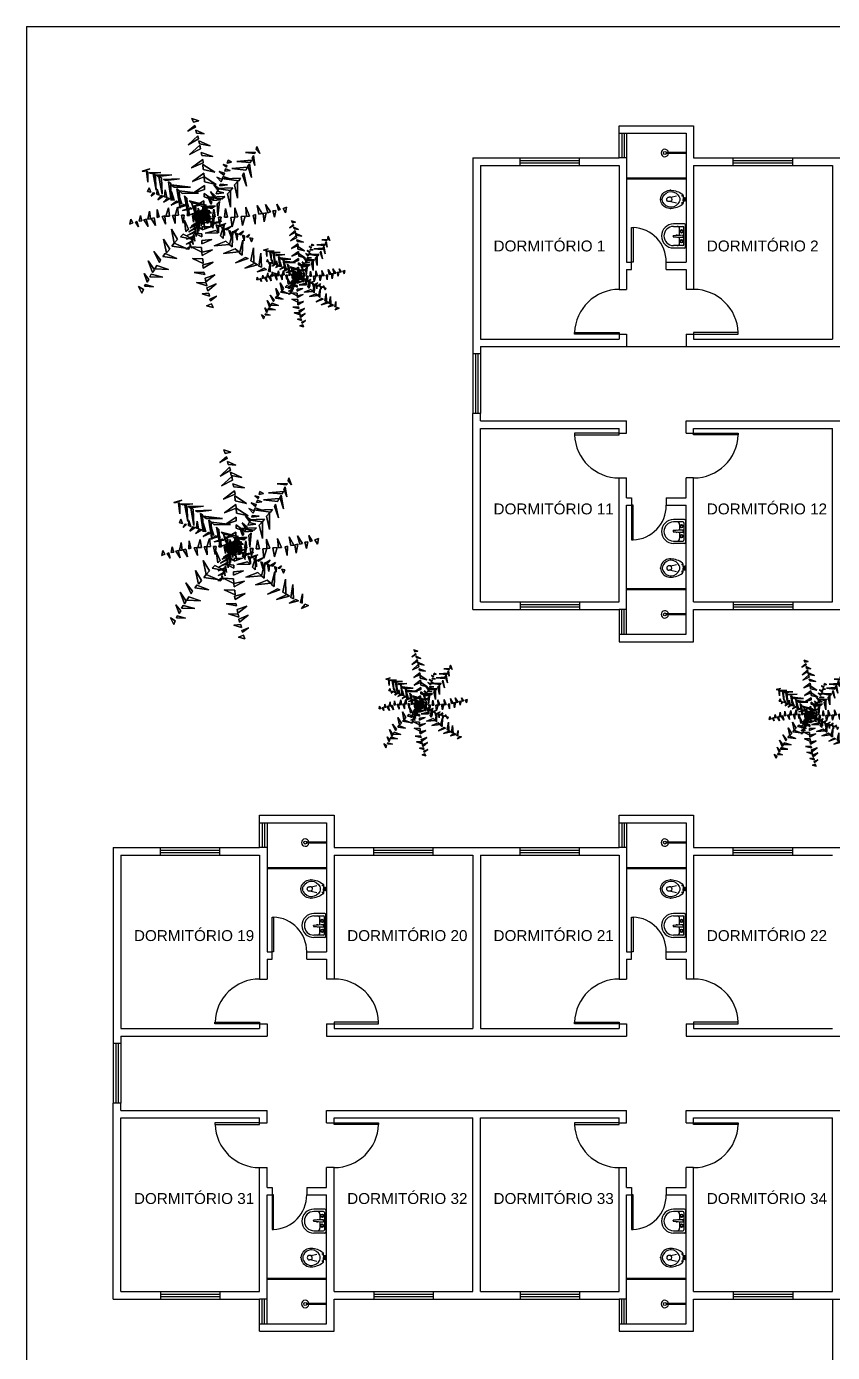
# Model space of a CAD drawing. Header units: millimetres. Extents: x 562 to 1062, y -27 to 300.
# Drawn here: x 579.26 to 595.51, y 243.05 to 269.78 of the extents above; entities that cross this region are included whole.
import ezdxf

# ---------------------------------------------------------------- set-up
doc = ezdxf.new("R2010")
doc.units = ezdxf.units.MM
doc.header["$LTSCALE"] = 0.04
for name, color, linetype in [('01', 1, 'Continuous'), ('02', 2, 'Continuous'), ('05', 5, 'Continuous'), ('2', 2, 'Continuous'), ('P1-VEGEXT', 60, 'Continuous'), ('TERRENO', 30, 'Continuous')]:
    doc.layers.add(name, color=color, linetype=linetype)
doc.styles.get("Standard").update_dxf_attribs({"font": 'arial.ttf'})

# ---------------------------------------------------------------- blocks, each defined once
blk = doc.blocks.new('V2_vaso5_T')
for p, q in [((0.011, 0.031), (0.011, 0)), ((0.039, 0.031), (0.039, 0)), ((0.041, 0.072), (0.072, 0.072)), ((0.056, 0.088), (0.056, 0.057)), ((0.285, 0.041), (0.173, 0.07)), ((0.288, 0.043), (0.322, 0.045)), ((0.011, -0.032), (0.011, 0)), ((0.039, -0.032), (0.039, 0)), ((0.041, -0.073), (0.072, -0.073)), ((0.056, -0.088), (0.056, -0.058)), ((0.286, -0.042), (0.173, -0.071)), ((0.288, -0.044), (0.322, -0.046))]:
    blk.add_line(p, q)
blk.add_lwpolyline([(0.01, 0.033, 0.868852), (-0.001, 0.031), (-0.001, 0), (-0.001, -0.032, 0.868852), (0.01, -0.034), (0.039, -0.034), (0.039, -0.074, 0.237631), (0.054, -0.103, 0.148029), (0.286, -0.185, 0.31016), (0.481, -0.066, 0.21646), (0.481, 0.065, 0.30817), (0.286, 0.184, 0.152934), (0.054, 0.102, 0.237634), (0.039, 0.073), (0.039, 0.033), (0.01, 0.033)], format="xyb")
for centre in [(0.056, 0.072), (0.056, -0.073)]:
    blk.add_circle(centre, 0.00512)
for centre, radius, start, end in [((0.222, 0), 0.117, 154.8234, 205.1766), ((0.282, -0.028), 0.183, 26.0662, 155.1183), ((0.306, 0.008), 0.0388, 117.1535, 192.7741), ((0.326, 0.004), 0.0411, 353.3838, 96.6162), ((0.345, 0), 0.115, 332.2776, 27.7224), ((0.282, 0.027), 0.183, 204.9138, 333.9017), ((0.314, -0.005), 0.0462, 173.959, 235.9862), ((0.326, -0.005), 0.0412, 263.5509, 6.4491)]:
    blk.add_arc(centre, radius, start, end)
at = {"color": 0, "linetype": 'ByBlock'}
for p in [(0.295, 0.185), (-0.001, 0), (0.295, -0.185), (0.496, 0), (0.496, 0)]:
    blk.add_point(p, dxfattribs=at)
blk = doc.blocks.new('VGTRON13')
at = {"color": 0}
mesh = blk.add_polyface(dxfattribs=at)
corners = [(-4.3, 7.1, 630.8), (-5.3, -0.1, 630.8), (-5.3, -0.1, 706.8), (-4.3, 7.1, 706.8), (-0.4, -5.3, 630.8), (-0.4, -5.3, 706.8), (6.8, -4.7, 630.8), (6.8, -4.7, 706.8), (10.8, 1.3, 630.8), (10.8, 1.3, 706.8), (8.7, 8.1, 630.8), (8.7, 8.1, 706.8), (2, 10.7, 630.8), (2, 10.7, 706.8), (2.6, 14.7, 550.9), (-4.3, 11.4, 550.9), (-4.3, 7.4, 630.8), (2.6, 10.7, 630.8), (9.4, 11.3, 550.9), (9.4, 7.3, 630.8), (11, 3.9, 550.9), (11, -0.1, 630.8), (6.2, -2, 550.9), (6.2, -6, 630.8), (-1.3, -2, 550.9), (-1.3, -5.9, 630.8), (-6.1, 4, 550.9), (-6.1, 0, 630.8), (-5.7, 10.9, 466.7), (-6.8, 3, 466.7), (-6.8, 3, 550.9), (-5.7, 10.9, 550.9), (-1.3, -2.8, 466.7), (-1.3, -2.8, 550.9), (6.6, -2.1, 466.7), (6.6, -2.1, 550.9), (11.1, 4.5, 466.7), (11.1, 4.5, 550.9), (8.7, 12.1, 466.7), (8.7, 12.1, 550.9), (1.3, 15, 466.7), (1.3, 15, 550.9), (0.9, 11.2, 379.7), (-6.5, 6.9, 379.7), (-6.5, 10.8, 466.7), (0.9, 15.1, 466.7), (8.7, 8.1, 379.7), (11.2, 0.1, 379.7), (11.2, 4.1, 466.7), (6.5, -6.9, 379.7), (6.5, -2.9, 466.7), (-1.9, -7.5, 379.7), (-1.9, -3.6, 466.7), (-7.6, -1.4, 379.7), (-7.6, 2.5, 466.7), (-0.2, 7.8, 289.7), (-9, 8.3, 289.7), (-2.7, 8.3, 379.7), (6.2, 7.8, 379.7), (-14.9, 1.7, 289.7), (-8.5, 1.7, 379.7), (-13.4, -7, 289.7), (-7.1, -7, 379.7), (-5.7, -11.3, 289.7), (0.7, -11.3, 379.7), (2.5, -8, 289.7), (8.9, -8, 379.7), (5, 0.5, 289.7), (11.3, 0.5, 379.7), (6.5, -1, 196.5), (2.4, 7.5, 196.5), (1.1, 7.5, 289.7), (5.1, -1, 289.7), (2.4, -9.4, 196.5), (1, -9.4, 289.7), (-6.7, -11.4, 196.5), (-8.1, -11.4, 289.7), (-14, -5.5, 196.5), (-15.4, -5.5, 289.7), (-13.9, 3.8, 196.5), (-15.3, 3.8, 289.7), (-6.6, 9.6, 196.5), (-8, 9.6, 289.7), (1.7, 9, 100), (-8, 10.3, 100), (-8, 10.3, 196.5), (1.7, 9, 196.5), (-15.1, 3.6, 100), (-15.1, 3.6, 196.5), (-14.3, -6.2, 100), (-14.3, -6.2, 196.5), (-6.2, -11.6, 100), (-6.2, -11.6, 196.5), (3.1, -8.7, 100), (3.1, -8.7, 196.5), (6.7, 0.4, 100), (6.7, 0.4, 196.5), (11.9, -0.1), (7.4, 9.3), (2.4, 9.3, 100), (6.9, -0.1, 100), (7.3, -9.4), (2.4, -9.4, 100), (-2.7, -11.6), (-7.7, -11.6, 100), (-10.8, -5.1), (-15.7, -5.1, 100), (-10.7, 5.2), (-15.7, 5.2, 100), (-2.6, 11.6), (-7.6, 11.6, 100)]
mesh.append_faces([[corners[k] for k in face] for face in [(0, 1, 2, 3), (1, 4, 5, 2), (4, 6, 7, 5), (6, 8, 9, 7), (8, 10, 11, 9), (10, 12, 13, 11), (12, 0, 3, 13), (14, 15, 16, 17), (18, 14, 17, 19), (20, 18, 19, 21), (22, 20, 21, 23), (24, 22, 23, 25), (26, 24, 25, 27), (15, 26, 27, 16), (28, 29, 30, 31), (29, 32, 33, 30), (32, 34, 35, 33), (34, 36, 37, 35), (36, 38, 39, 37), (38, 40, 41, 39), (40, 28, 31, 41), (42, 43, 44, 45), (46, 42, 45, 38), (47, 46, 38, 48), (49, 47, 48, 50), (51, 49, 50, 52), (53, 51, 52, 54), (43, 53, 54, 44), (55, 56, 57, 58), (56, 59, 60, 57), (59, 61, 62, 60), (61, 63, 64, 62), (63, 65, 66, 64), (65, 67, 68, 66), (67, 55, 58, 68), (69, 70, 71, 72), (73, 69, 72, 74), (75, 73, 74, 76), (77, 75, 76, 78), (79, 77, 78, 80), (81, 79, 80, 82), (70, 81, 82, 71), (83, 84, 85, 86), (84, 87, 88, 85), (87, 89, 90, 88), (89, 91, 92, 90), (91, 93, 94, 92), (93, 95, 96, 94), (95, 83, 86, 96), (97, 98, 99, 100), (101, 97, 100, 102), (103, 101, 102, 104), (105, 103, 104, 106), (107, 105, 106, 108), (109, 107, 108, 110), (98, 109, 110, 99)]], dxfattribs={"color": 0})
blk = doc.blocks.new('VGFPAL13')
at = {"color": 62}
for points in [[(91.4, 18, -38.4), (94.2, 3.2, -11), (99.6, 4.3, -13.5)], [(91.4, 18, -38.4), (99.6, 4.3, -13.5), (94.2, 3.2, -11)], [(105.3, 19.9, -43.2), (109.3, 5.9, -18.5), (113.9, 7.1, -21.3)], [(105.3, 19.9, -43.2), (113.9, 7.1, -21.3), (109.3, 5.9, -18.5)], [(124.4, 20.3, -45.8), (127.1, 10.2, -30.4), (130.1, 11.2, -32.9)], [(124.4, 20.3, -45.8), (130.1, 11.2, -32.9), (127.1, 10.2, -30.4)], [(0, 9.7, -26), (0, 0), (2.9, 0, 0.5)], [(0, 9.7, -26), (2.9, 0, 0.5), (0, 0)], [(7.2, 0, 1.2), (9.4, -10.9, -27), (11.9, 0, 1.7)], [(9.4, -10.9, -27), (7.2, 0, 1.2), (11.9, 0, 1.7)], [(18.2, 11.6, -28.1), (16, -1.2, 2.1), (20.4, -1.3, 2.4)], [(18.2, 11.6, -28.1), (20.4, -1.3, 2.4), (16, -1.2, 2.1)], [(38, 13.1, -35.8), (36.1, -1.9, 2.5), (41.4, -1.9, 2.2)], [(38, 13.1, -35.8), (41.4, -1.9, 2.2), (36.1, -1.9, 2.5)], [(53.5, 14.2, -33.8), (53.8, -1.6, 0.8), (59, -1.3, -0.1)], [(53.5, 14.2, -33.8), (59, -1.3, -0.1), (53.8, -1.6, 0.8)], [(64.2, -0.3, -1.1), (66.7, -15.8, -36.4), (71.2, 0.2, -2.8)], [(66.7, -15.8, -36.4), (64.2, -0.3, -1.1), (71.2, 0.2, -2.8)], [(72, 15.3, -34), (73.5, -0.4, -3.5), (78.5, 0.3, -5)], [(72, 15.3, -34), (78.5, 0.3, -5), (73.5, -0.4, -3.5)], [(84.5, 1.4, -7), (88, -13.2, -36.8), (88.5, 2.6, -8.6)], [(88, -13.2, -36.8), (84.5, 1.4, -7), (88.5, 2.6, -8.6)], [(101.3, 4.8, -14.3), (103.2, -9.6, -40.5), (106.3, 5.7, -16.9)], [(103.2, -9.6, -40.5), (101.3, 4.8, -14.3), (106.3, 5.7, -16.9)], [(117.8, 8.9, -23.9), (120.5, -1.4, -45.3), (122.7, 9.8, -27.3)], [(120.5, -1.4, -45.3), (117.8, 8.9, -23.9), (122.7, 9.8, -27.3)], [(134.9, 13, -36.4), (139, 5.5, -49.2), (140.9, 15.1, -42.1)], [(139, 5.5, -49.2), (134.9, 13, -36.4), (140.9, 15.1, -42.1)], [(26, -1.6, 2.7), (27.8, -14, -34.1), (30.7, -1.6, 2.7)], [(27.8, -14, -34.1), (26, -1.6, 2.7), (30.7, -1.6, 2.7)], [(46.9, -2, 1.7), (48.9, -17.7, -32.5), (53.8, -1.6, 0.8)], [(48.9, -17.7, -32.5), (46.9, -2, 1.7), (53.8, -1.6, 0.8)]]:
    blk.add_3dface(points, dxfattribs=at)
blk = doc.blocks.new('VGPAL__3')
at = {"extrusion": (0, 0.173648, 0.984808), "xscale": 1.68, "yscale": 1.68, "zscale": 1.68, "rotation": 270}
blk.add_blockref('VGFPAL13', (-2.8, 122.6, 698.9), dxfattribs=at)
at = {"extrusion": (0.241845, 0.241845, 0.939693), "xscale": 1.68, "yscale": 1.68, "zscale": 1.68, "rotation": 270}
blk.add_blockref('VGFPAL13', (-1.5, 234.7, 651.8), dxfattribs=at)
at = {"extrusion": (-0.353553, 0.353553, 0.866025), "xscale": 1.68, "yscale": 1.68, "zscale": 1.68, "rotation": 270}
blk.add_blockref('VGFPAL13', (-2.4, 347.7, 599.2), dxfattribs=at)
at = {"extrusion": (-0.12941, -0.224144, 0.965926), "xscale": 0.9407999999999999, "yscale": 0.9407999999999999, "zscale": 0.9407999999999999, "rotation": 90}
blk.add_blockref('VGFPAL13', (2.1, 189.8, 701.1), dxfattribs=at)
at = {"extrusion": (0.365998, -0.211309, 0.906308), "xscale": 0.9407999999999999, "yscale": 0.9407999999999999, "zscale": 0.9407999999999999, "rotation": 90}
blk.add_blockref('VGFPAL13', (1.9, 305.1, 659.2), dxfattribs=at)
at = {"extrusion": (-0.122788, -0.122788, 0.984808), "xscale": 1.68, "yscale": 1.68, "zscale": 1.68, "rotation": 270}
blk.add_blockref('VGFPAL13', (1.5, 122.6, 681.8), dxfattribs=at)
at = {"xscale": 1.176, "yscale": 1.176, "zscale": 1.176, "rotation": 180}
blk.add_blockref('VGFPAL13', (2.8, 0.6, 709.6), dxfattribs=at)
at = {"extrusion": (0.383022, 0.663414, 0.642788), "xscale": 0.6585599999999998, "yscale": 0.6585599999999998, "zscale": 0.6585599999999998, "rotation": 90}
blk.add_blockref('VGFPAL13', (-2.1, 555.2, 468.4), dxfattribs=at)
at = {"extrusion": (0, -0.087156, 0.996195), "xscale": 1.512, "yscale": 1.512, "zscale": 1.512, "rotation": 270}
blk.add_blockref('VGFPAL13', (2.8, 62.4, 706.8), dxfattribs=at)
at = {"extrusion": (0.183013, -0.183013, 0.965926), "xscale": 1.68, "yscale": 1.68, "zscale": 1.68, "rotation": 270}
blk.add_blockref('VGFPAL13', (2.4, 177.8, 669.6), dxfattribs=at)
at = {"color": 44}
blk.add_blockref('VGTRON13', (0, 0), dxfattribs=at)
at = {"extrusion": (-0.365998, 0.211309, 0.906308), "xscale": 0.8467199999999999, "yscale": 0.8467199999999999, "zscale": 0.8467199999999999, "rotation": 90}
blk.add_blockref('VGFPAL13', (-1.9, 308.9, 657.4), dxfattribs=at)
at = {"xscale": 1.344, "yscale": 1.344, "zscale": 1.344}
blk.add_blockref('VGFPAL13', (2.8, 0.6, 709.6), dxfattribs=at)

msp = doc.modelspace()

# ---------------------------------------------------------------- linework, layer by layer
at = {"layer": '02'}
for p, q in [((591.262, 267.626), (591.262, 267.126)), ((591.312, 267.626), (591.312, 267.126)), ((589.212, 267.126), (590.412, 267.126)), ((589.212, 267.076), (590.412, 267.076)), ((589.212, 267.026), (590.412, 267.026)), ((592.562, 267.236), (592.16, 267.236)), ((592.562, 267.216), (592.16, 267.216)), ((593.512, 267.076), (594.712, 267.076)), ((593.512, 267.026), (594.712, 267.026)), ((589.212, 266.976), (590.412, 266.976)), ((591.362, 266.726), (592.562, 266.726)), ((591.362, 266.706), (592.562, 266.706)), ((591.492, 265.026), (591.462, 265.026)), ((591.212, 263.606), (591.212, 263.576)), ((592.712, 263.606), (592.712, 263.576)), ((592.712, 263.606), (592.712, 263.576)), ((588.262, 263.176), (588.262, 261.976)), ((588.312, 263.176), (588.312, 261.976)), ((588.362, 263.176), (588.362, 261.976)), ((588.412, 263.176), (588.412, 261.976)), ((591.212, 261.546), (591.212, 261.576)), ((592.712, 261.546), (592.712, 261.576)), ((592.712, 261.546), (592.712, 261.576)), ((591.492, 260.126), (591.462, 260.126)), ((591.362, 258.446), (592.562, 258.446)), ((591.362, 258.426), (592.562, 258.426)), ((589.212, 258.176), (590.412, 258.176)), ((589.212, 258.126), (590.412, 258.126)), ((589.212, 258.076), (590.412, 258.076)), ((589.212, 258.026), (590.412, 258.026)), ((591.262, 257.526), (591.262, 258.026)), ((591.312, 257.526), (591.312, 258.026)), ((592.562, 257.936), (592.16, 257.936)), ((592.562, 257.916), (592.16, 257.916)), ((593.512, 258.126), (594.712, 258.126)), ((593.512, 258.076), (594.712, 258.076)), ((584.012, 253.726), (584.012, 253.226)), ((584.062, 253.726), (584.062, 253.226)), ((591.262, 253.726), (591.262, 253.226)), ((591.312, 253.726), (591.312, 253.226)), ((581.962, 253.226), (583.162, 253.226)), ((581.962, 253.176), (583.162, 253.176)), ((581.962, 253.126), (583.162, 253.126)), ((585.312, 253.336), (584.91, 253.336)), ((585.312, 253.316), (584.91, 253.316)), ((586.262, 253.176), (587.462, 253.176)), ((586.262, 253.126), (587.462, 253.126)), ((589.212, 253.226), (590.412, 253.226)), ((589.212, 253.176), (590.412, 253.176)), ((589.212, 253.126), (590.412, 253.126)), ((592.562, 253.336), (592.16, 253.336)), ((592.562, 253.316), (592.16, 253.316)), ((593.512, 253.176), (594.712, 253.176)), ((593.512, 253.126), (594.712, 253.126)), ((581.962, 253.076), (583.162, 253.076)), ((589.212, 253.076), (590.412, 253.076)), ((584.112, 252.826), (585.312, 252.826)), ((584.112, 252.806), (585.312, 252.806)), ((591.362, 252.826), (592.562, 252.826)), ((591.362, 252.806), (592.562, 252.806)), ((584.242, 251.126), (584.212, 251.126)), ((591.492, 251.126), (591.462, 251.126)), ((583.962, 249.706), (583.962, 249.676)), ((585.462, 249.706), (585.462, 249.676)), ((585.462, 249.706), (585.462, 249.676)), ((591.212, 249.706), (591.212, 249.676)), ((592.712, 249.706), (592.712, 249.676)), ((592.712, 249.706), (592.712, 249.676)), ((581.012, 249.276), (581.012, 248.076)), ((581.062, 249.276), (581.062, 248.076)), ((581.112, 249.276), (581.112, 248.076)), ((581.162, 249.276), (581.162, 248.076)), ((583.962, 247.646), (583.962, 247.676)), ((585.462, 247.646), (585.462, 247.676)), ((585.462, 247.646), (585.462, 247.676)), ((591.212, 247.646), (591.212, 247.676)), ((592.712, 247.646), (592.712, 247.676)), ((592.712, 247.646), (592.712, 247.676)), ((584.242, 246.226), (584.212, 246.226)), ((591.492, 246.226), (591.462, 246.226)), ((584.112, 244.546), (585.312, 244.546)), ((584.112, 244.526), (585.312, 244.526)), ((591.362, 244.546), (592.562, 244.546)), ((591.362, 244.526), (592.562, 244.526)), ((581.962, 244.276), (583.162, 244.276)), ((581.962, 244.226), (583.162, 244.226)), ((581.962, 244.176), (583.162, 244.176)), ((581.962, 244.126), (583.162, 244.126)), ((584.012, 243.626), (584.012, 244.126)), ((584.062, 243.626), (584.062, 244.126)), ((585.312, 244.036), (584.91, 244.036)), ((586.262, 244.226), (587.462, 244.226)), ((586.262, 244.176), (587.462, 244.176)), ((589.212, 244.276), (590.412, 244.276)), ((589.212, 244.226), (590.412, 244.226)), ((589.212, 244.176), (590.412, 244.176)), ((589.212, 244.126), (590.412, 244.126)), ((591.262, 243.626), (591.262, 244.126)), ((591.312, 243.626), (591.312, 244.126)), ((592.562, 244.036), (592.16, 244.036)), ((593.512, 244.226), (594.712, 244.226)), ((593.512, 244.176), (594.712, 244.176)), ((595.512, 244.126), (595.512, 240.976)), ((585.312, 244.016), (584.91, 244.016)), ((592.562, 244.016), (592.16, 244.016))]:
    msp.add_line(p, q, dxfattribs=at)
for centre in [(592.132, 267.226), (592.132, 257.926), (584.882, 253.326), (592.132, 253.326), (584.882, 244.026), (592.132, 244.026)]:
    msp.add_circle(centre, 0.03, dxfattribs=at)
for centre in [(592.132, 267.226), (592.132, 257.926), (584.882, 253.326), (592.132, 253.326), (584.882, 244.026), (592.132, 244.026)]:
    msp.add_arc(centre, 0.075, 7.6623, 352.3377, dxfattribs=at)
at = {"layer": '05'}
for p, q in [((591.212, 267.776), (592.712, 267.776)), ((591.212, 267.126), (591.212, 267.776)), ((591.212, 267.626), (591.362, 267.626)), ((591.362, 267.626), (592.562, 267.626)), ((591.362, 267.626), (591.362, 265.026)), ((592.562, 267.626), (592.562, 265.026)), ((592.712, 267.776), (592.712, 267.126)), ((588.262, 267.126), (588.262, 263.176)), ((588.262, 267.126), (589.212, 267.126)), ((589.212, 266.976), (589.212, 267.126)), ((590.412, 267.126), (591.212, 267.126)), ((590.412, 266.976), (590.412, 267.126)), ((591.362, 267.126), (591.212, 267.126)), ((592.712, 267.126), (593.512, 267.126)), ((593.512, 266.976), (593.512, 267.126)), ((594.712, 267.126), (595.662, 267.126)), ((594.712, 266.976), (594.712, 267.126)), ((595.512, 267.126), (596.462, 267.126)), ((588.412, 266.976), (588.412, 263.476)), ((588.412, 266.976), (589.212, 266.976)), ((588.412, 266.976), (589.212, 266.976)), ((590.412, 266.976), (591.212, 266.976)), ((591.212, 266.976), (591.212, 264.476)), ((592.712, 266.976), (593.512, 266.976)), ((592.712, 266.976), (592.712, 264.476)), ((594.712, 266.976), (595.512, 266.976)), ((595.512, 266.976), (595.512, 263.476)), ((591.362, 265.026), (591.462, 265.026)), ((591.362, 264.876), (591.462, 264.876)), ((591.362, 264.876), (591.362, 264.476)), ((591.462, 264.876), (591.462, 265.026)), ((592.162, 264.876), (592.162, 265.026)), ((592.162, 265.026), (592.562, 265.026)), ((592.162, 264.876), (592.562, 264.876)), ((592.562, 264.876), (592.562, 264.476)), ((591.212, 264.476), (591.362, 264.476)), ((592.712, 264.476), (592.562, 264.476)), ((591.212, 263.576), (591.362, 263.576)), ((591.212, 263.576), (591.212, 263.476)), ((591.362, 263.576), (591.362, 263.326)), ((592.562, 263.576), (592.712, 263.576)), ((592.562, 263.576), (592.562, 263.326)), ((592.712, 263.576), (592.712, 263.476)), ((588.412, 263.476), (591.212, 263.476)), ((588.412, 263.326), (591.362, 263.326)), ((588.412, 263.326), (588.412, 263.176)), ((592.562, 263.326), (592.712, 263.326)), ((592.662, 263.326), (595.662, 263.326)), ((592.712, 263.476), (595.512, 263.476)), ((588.412, 263.176), (588.262, 263.176)), ((588.262, 258.026), (588.262, 261.976)), ((588.412, 261.976), (588.262, 261.976)), ((588.412, 261.976), (588.262, 261.976)), ((588.412, 261.826), (588.412, 261.976)), ((588.412, 261.826), (591.362, 261.826)), ((588.412, 261.676), (591.212, 261.676)), ((588.412, 258.176), (588.412, 261.676)), ((591.212, 261.576), (591.212, 261.676)), ((591.362, 261.576), (591.362, 261.826)), ((592.562, 261.826), (592.712, 261.826)), ((592.562, 261.576), (592.562, 261.826)), ((592.662, 261.826), (595.662, 261.826)), ((592.712, 261.676), (595.512, 261.676)), ((592.712, 261.576), (592.712, 261.676)), ((595.512, 258.176), (595.512, 261.676)), ((591.212, 261.576), (591.362, 261.576)), ((592.562, 261.576), (592.712, 261.576)), ((591.212, 260.676), (591.362, 260.676)), ((591.212, 258.176), (591.212, 260.676)), ((591.362, 260.276), (591.362, 260.676)), ((592.712, 260.676), (592.562, 260.676)), ((592.562, 260.276), (592.562, 260.676)), ((592.712, 258.176), (592.712, 260.676)), ((591.362, 260.276), (591.462, 260.276)), ((591.362, 260.126), (591.462, 260.126)), ((591.362, 257.526), (591.362, 260.126)), ((591.462, 260.276), (591.462, 260.126)), ((592.162, 260.276), (592.162, 260.126)), ((592.162, 260.276), (592.562, 260.276)), ((592.162, 260.126), (592.562, 260.126)), ((592.562, 257.526), (592.562, 260.126)), ((588.262, 258.026), (589.212, 258.026)), ((588.412, 258.176), (589.212, 258.176)), ((589.212, 258.176), (589.212, 258.026)), ((590.412, 258.176), (590.412, 258.026)), ((590.412, 258.176), (591.212, 258.176)), ((590.412, 258.026), (591.212, 258.026)), ((591.362, 258.026), (591.212, 258.026)), ((591.212, 258.026), (591.212, 257.376)), ((592.712, 258.176), (593.512, 258.176)), ((592.712, 258.026), (593.512, 258.026)), ((592.712, 257.376), (592.712, 258.026)), ((593.512, 258.176), (593.512, 258.026)), ((594.712, 258.176), (594.712, 258.026)), ((594.712, 258.176), (595.512, 258.176)), ((594.712, 258.026), (595.662, 258.026)), ((595.512, 258.026), (596.462, 258.026)), ((591.212, 257.526), (591.362, 257.526)), ((591.362, 257.526), (592.562, 257.526)), ((591.212, 257.376), (592.712, 257.376)), ((583.962, 253.226), (583.962, 253.876)), ((583.962, 253.876), (585.462, 253.876)), ((583.962, 253.726), (584.112, 253.726)), ((584.112, 253.726), (584.112, 251.126)), ((584.112, 253.726), (585.312, 253.726)), ((585.312, 253.726), (585.312, 251.126)), ((585.462, 253.876), (585.462, 253.226)), ((591.212, 253.876), (592.712, 253.876)), ((591.212, 253.226), (591.212, 253.876)), ((591.212, 253.726), (591.362, 253.726)), ((591.362, 253.726), (592.562, 253.726)), ((591.362, 253.726), (591.362, 251.126)), ((592.562, 253.726), (592.562, 251.126)), ((592.712, 253.876), (592.712, 253.226)), ((581.012, 253.226), (581.962, 253.226)), ((581.012, 253.226), (581.012, 249.276)), ((581.962, 253.076), (581.962, 253.226)), ((583.162, 253.226), (583.962, 253.226)), ((583.162, 253.076), (583.162, 253.226)), ((584.112, 253.226), (583.962, 253.226)), ((585.462, 253.226), (586.262, 253.226)), ((586.262, 253.076), (586.262, 253.226)), ((587.462, 253.226), (588.412, 253.226)), ((587.462, 253.076), (587.462, 253.226)), ((588.262, 253.226), (589.212, 253.226)), ((589.212, 253.076), (589.212, 253.226)), ((590.412, 253.226), (591.212, 253.226)), ((590.412, 253.076), (590.412, 253.226)), ((591.362, 253.226), (591.212, 253.226)), ((592.712, 253.226), (593.512, 253.226)), ((593.512, 253.076), (593.512, 253.226)), ((594.712, 253.226), (595.662, 253.226)), ((594.712, 253.076), (594.712, 253.226)), ((581.162, 253.076), (581.962, 253.076)), ((581.162, 253.076), (581.162, 249.576)), ((583.162, 253.076), (583.962, 253.076)), ((583.962, 253.076), (583.962, 250.576)), ((585.462, 253.076), (585.462, 250.576)), ((585.462, 253.076), (586.262, 253.076)), ((587.462, 253.076), (588.262, 253.076)), ((588.262, 253.076), (588.262, 249.576)), ((588.262, 253.076), (588.262, 249.576)), ((588.412, 253.076), (588.412, 249.576)), ((588.412, 253.076), (588.412, 249.576)), ((588.412, 253.076), (589.212, 253.076)), ((590.412, 253.076), (591.212, 253.076)), ((591.212, 253.076), (591.212, 250.576)), ((592.712, 253.076), (593.512, 253.076)), ((592.712, 253.076), (592.712, 250.576)), ((594.712, 253.076), (595.512, 253.076)), ((584.112, 251.126), (584.212, 251.126)), ((584.112, 250.976), (584.112, 250.576)), ((584.112, 250.976), (584.212, 250.976)), ((584.212, 250.976), (584.212, 251.126)), ((584.912, 250.976), (584.912, 251.126)), ((584.912, 251.126), (585.312, 251.126)), ((584.912, 250.976), (585.312, 250.976)), ((585.312, 250.976), (585.312, 250.576)), ((591.362, 251.126), (591.462, 251.126)), ((591.362, 250.976), (591.362, 250.576)), ((591.362, 250.976), (591.462, 250.976)), ((591.462, 250.976), (591.462, 251.126)), ((592.162, 250.976), (592.162, 251.126)), ((592.162, 251.126), (592.562, 251.126)), ((592.162, 250.976), (592.562, 250.976)), ((592.562, 250.976), (592.562, 250.576)), ((583.962, 250.576), (584.112, 250.576)), ((585.462, 250.576), (585.312, 250.576)), ((591.212, 250.576), (591.362, 250.576)), ((592.712, 250.576), (592.562, 250.576)), ((583.962, 249.676), (584.112, 249.676)), ((583.962, 249.676), (583.962, 249.576)), ((584.112, 249.676), (584.112, 249.426)), ((585.312, 249.676), (585.312, 249.426)), ((585.312, 249.676), (585.462, 249.676)), ((585.462, 249.676), (585.462, 249.576)), ((591.212, 249.676), (591.212, 249.576)), ((591.212, 249.676), (591.362, 249.676)), ((591.362, 249.676), (591.362, 249.426)), ((592.562, 249.676), (592.712, 249.676)), ((592.562, 249.676), (592.562, 249.426)), ((592.712, 249.676), (592.712, 249.576)), ((581.162, 249.576), (583.962, 249.576)), ((581.162, 249.426), (584.112, 249.426)), ((581.162, 249.426), (581.162, 249.276)), ((585.312, 249.426), (585.462, 249.426)), ((585.412, 249.426), (588.412, 249.426)), ((585.462, 249.576), (588.262, 249.576)), ((588.412, 249.576), (591.212, 249.576)), ((588.412, 249.426), (591.362, 249.426)), ((592.562, 249.426), (592.712, 249.426)), ((592.662, 249.426), (595.662, 249.426)), ((592.712, 249.576), (595.512, 249.576)), ((581.162, 249.276), (581.012, 249.276)), ((581.012, 244.126), (581.012, 248.076)), ((581.162, 248.076), (581.012, 248.076)), ((581.162, 248.076), (581.012, 248.076)), ((581.162, 247.926), (581.162, 248.076)), ((581.162, 247.926), (584.112, 247.926)), ((581.162, 247.776), (583.962, 247.776)), ((581.162, 244.276), (581.162, 247.776)), ((583.962, 247.676), (583.962, 247.776)), ((584.112, 247.676), (584.112, 247.926)), ((585.312, 247.676), (585.312, 247.926)), ((585.312, 247.926), (585.462, 247.926)), ((585.412, 247.926), (588.412, 247.926)), ((585.462, 247.776), (588.262, 247.776)), ((585.462, 247.676), (585.462, 247.776)), ((588.262, 244.276), (588.262, 247.776)), ((588.262, 244.276), (588.262, 247.776)), ((588.412, 247.926), (591.362, 247.926)), ((588.412, 244.276), (588.412, 247.776)), ((588.412, 244.276), (588.412, 247.776)), ((588.412, 247.776), (591.212, 247.776)), ((591.212, 247.676), (591.212, 247.776)), ((591.362, 247.676), (591.362, 247.926)), ((592.562, 247.926), (592.712, 247.926)), ((592.562, 247.676), (592.562, 247.926)), ((592.662, 247.926), (595.662, 247.926)), ((592.712, 247.776), (595.512, 247.776)), ((592.712, 247.676), (592.712, 247.776)), ((595.512, 244.276), (595.512, 247.776)), ((583.962, 247.676), (584.112, 247.676)), ((585.312, 247.676), (585.462, 247.676)), ((591.212, 247.676), (591.362, 247.676)), ((592.562, 247.676), (592.712, 247.676)), ((583.962, 246.776), (584.112, 246.776)), ((583.962, 244.276), (583.962, 246.776)), ((584.112, 246.376), (584.112, 246.776)), ((585.462, 246.776), (585.312, 246.776)), ((585.312, 246.376), (585.312, 246.776)), ((585.462, 244.276), (585.462, 246.776)), ((591.212, 246.776), (591.362, 246.776)), ((591.212, 244.276), (591.212, 246.776)), ((591.362, 246.376), (591.362, 246.776)), ((592.712, 246.776), (592.562, 246.776)), ((592.562, 246.376), (592.562, 246.776)), ((592.712, 244.276), (592.712, 246.776)), ((584.112, 246.376), (584.212, 246.376)), ((584.112, 246.226), (584.212, 246.226)), ((584.112, 243.626), (584.112, 246.226)), ((584.212, 246.376), (584.212, 246.226)), ((584.912, 246.376), (585.312, 246.376)), ((584.912, 246.376), (584.912, 246.226)), ((584.912, 246.226), (585.312, 246.226)), ((585.312, 243.626), (585.312, 246.226)), ((591.362, 246.376), (591.462, 246.376)), ((591.362, 243.626), (591.362, 246.226)), ((591.362, 246.226), (591.462, 246.226)), ((591.462, 246.376), (591.462, 246.226)), ((592.162, 246.376), (592.562, 246.376)), ((592.162, 246.376), (592.162, 246.226)), ((592.162, 246.226), (592.562, 246.226)), ((592.562, 243.626), (592.562, 246.226)), ((581.012, 244.126), (581.962, 244.126)), ((581.162, 244.276), (581.962, 244.276)), ((581.962, 244.276), (581.962, 244.126)), ((583.162, 244.276), (583.962, 244.276)), ((583.162, 244.276), (583.162, 244.126)), ((583.162, 244.126), (583.962, 244.126)), ((584.112, 244.126), (583.962, 244.126)), ((583.962, 243.476), (583.962, 244.126)), ((585.462, 244.276), (586.262, 244.276)), ((585.462, 243.476), (585.462, 244.126)), ((585.462, 244.126), (586.262, 244.126)), ((586.262, 244.276), (586.262, 244.126)), ((587.462, 244.276), (588.262, 244.276)), ((587.462, 244.276), (587.462, 244.126)), ((587.462, 244.126), (588.412, 244.126)), ((588.262, 244.126), (589.212, 244.126)), ((588.412, 244.276), (589.212, 244.276)), ((589.212, 244.276), (589.212, 244.126)), ((590.412, 244.276), (591.212, 244.276)), ((590.412, 244.276), (590.412, 244.126)), ((590.412, 244.126), (591.212, 244.126)), ((591.212, 244.126), (591.212, 243.476)), ((591.362, 244.126), (591.212, 244.126)), ((592.712, 244.276), (593.512, 244.276)), ((592.712, 244.126), (593.512, 244.126)), ((592.712, 243.476), (592.712, 244.126)), ((593.512, 244.276), (593.512, 244.126)), ((594.712, 244.276), (595.512, 244.276)), ((594.712, 244.276), (594.712, 244.126)), ((594.712, 244.126), (595.662, 244.126)), ((583.962, 243.626), (584.112, 243.626)), ((584.112, 243.626), (585.312, 243.626)), ((591.212, 243.626), (591.362, 243.626)), ((591.362, 243.626), (592.562, 243.626)), ((583.962, 243.476), (585.462, 243.476)), ((591.212, 243.476), (592.712, 243.476))]:
    msp.add_line(p, q, dxfattribs=at)
at = {"layer": '2'}
for p, q in [((593.512, 267.126), (594.712, 267.126)), ((593.512, 266.976), (594.712, 266.976)), ((591.462, 265.026), (591.462, 265.726)), ((591.462, 265.726), (591.492, 265.726)), ((591.492, 265.726), (591.492, 265.026)), ((592.529, 265.796), (592.307, 265.796)), ((592.307, 265.747), (592.379, 265.747)), ((592.379, 265.747), (592.498, 265.747)), ((592.429, 265.566), (592.429, 265.697)), ((592.518, 265.381), (592.518, 265.727)), ((592.549, 265.331), (592.549, 265.776)), ((592.301, 265.548), (592.301, 265.556)), ((592.301, 265.548), (592.301, 265.539)), ((592.429, 265.411), (592.429, 265.529)), ((592.501, 265.548), (592.501, 265.566)), ((592.501, 265.548), (592.501, 265.53)), ((592.498, 265.361), (592.307, 265.361)), ((592.529, 265.311), (592.307, 265.311)), ((590.312, 263.606), (591.212, 263.606)), ((590.312, 263.576), (590.312, 263.606)), ((591.212, 263.576), (590.312, 263.576)), ((593.612, 263.606), (592.712, 263.606)), ((592.712, 263.576), (593.612, 263.576)), ((593.612, 263.576), (593.612, 263.606)), ((591.362, 263.326), (592.562, 263.326)), ((590.312, 261.576), (590.312, 261.546)), ((591.212, 261.576), (590.312, 261.576)), ((590.312, 261.546), (591.212, 261.546)), ((592.712, 261.576), (593.612, 261.576)), ((593.612, 261.546), (592.712, 261.546)), ((593.612, 261.576), (593.612, 261.546)), ((591.462, 260.126), (591.462, 259.426)), ((591.492, 259.426), (591.492, 260.126)), ((592.529, 259.84), (592.307, 259.84)), ((592.498, 259.79), (592.307, 259.79)), ((592.549, 259.82), (592.549, 259.375)), ((592.301, 259.604), (592.301, 259.612)), ((592.301, 259.604), (592.301, 259.596)), ((592.429, 259.74), (592.429, 259.622)), ((592.429, 259.586), (592.429, 259.454)), ((592.501, 259.604), (592.501, 259.622)), ((592.501, 259.604), (592.501, 259.586)), ((592.518, 259.77), (592.518, 259.424)), ((591.462, 259.426), (591.492, 259.426)), ((592.307, 259.404), (592.379, 259.404)), ((592.529, 259.355), (592.307, 259.355)), ((592.379, 259.404), (592.498, 259.404)), ((593.512, 258.176), (594.712, 258.176)), ((593.512, 258.026), (594.712, 258.026)), ((586.262, 253.226), (587.462, 253.226)), ((593.512, 253.226), (594.712, 253.226)), ((586.262, 253.076), (587.462, 253.076)), ((593.512, 253.076), (594.712, 253.076)), ((584.212, 251.826), (584.242, 251.826)), ((584.212, 251.126), (584.212, 251.826)), ((584.242, 251.826), (584.242, 251.126)), ((585.279, 251.896), (585.057, 251.896)), ((585.057, 251.847), (585.129, 251.847)), ((585.129, 251.847), (585.248, 251.847)), ((585.179, 251.666), (585.179, 251.797)), ((585.268, 251.481), (585.268, 251.827)), ((585.299, 251.431), (585.299, 251.876)), ((591.462, 251.126), (591.462, 251.826)), ((591.462, 251.826), (591.492, 251.826)), ((591.492, 251.826), (591.492, 251.126)), ((592.529, 251.896), (592.307, 251.896)), ((592.307, 251.847), (592.379, 251.847)), ((592.379, 251.847), (592.498, 251.847)), ((592.429, 251.666), (592.429, 251.797)), ((592.518, 251.481), (592.518, 251.827)), ((592.549, 251.431), (592.549, 251.876)), ((585.051, 251.648), (585.051, 251.656)), ((585.051, 251.648), (585.051, 251.639)), ((585.179, 251.511), (585.179, 251.629)), ((585.251, 251.648), (585.251, 251.666)), ((585.251, 251.648), (585.251, 251.63)), ((592.301, 251.648), (592.301, 251.656)), ((592.301, 251.648), (592.301, 251.639)), ((592.429, 251.511), (592.429, 251.629)), ((592.501, 251.648), (592.501, 251.666)), ((592.501, 251.648), (592.501, 251.63)), ((585.248, 251.461), (585.057, 251.461)), ((585.279, 251.411), (585.057, 251.411)), ((592.498, 251.461), (592.307, 251.461)), ((592.529, 251.411), (592.307, 251.411)), ((583.062, 249.706), (583.962, 249.706)), ((583.062, 249.676), (583.062, 249.706)), ((583.962, 249.676), (583.062, 249.676)), ((586.362, 249.706), (585.462, 249.706)), ((585.462, 249.676), (586.362, 249.676)), ((586.362, 249.676), (586.362, 249.706)), ((590.312, 249.706), (591.212, 249.706)), ((590.312, 249.676), (590.312, 249.706)), ((591.212, 249.676), (590.312, 249.676)), ((593.612, 249.706), (592.712, 249.706)), ((592.712, 249.676), (593.612, 249.676)), ((593.612, 249.676), (593.612, 249.706)), ((583.962, 247.676), (583.062, 247.676)), ((583.062, 247.676), (583.062, 247.646)), ((583.062, 247.646), (583.962, 247.646)), ((585.462, 247.676), (586.362, 247.676)), ((586.362, 247.646), (585.462, 247.646)), ((586.362, 247.676), (586.362, 247.646)), ((590.312, 247.676), (590.312, 247.646)), ((591.212, 247.676), (590.312, 247.676)), ((590.312, 247.646), (591.212, 247.646)), ((592.712, 247.676), (593.612, 247.676)), ((593.612, 247.646), (592.712, 247.646)), ((593.612, 247.676), (593.612, 247.646)), ((584.212, 246.226), (584.212, 245.526)), ((584.242, 245.526), (584.242, 246.226)), ((591.462, 246.226), (591.462, 245.526)), ((591.492, 245.526), (591.492, 246.226)), ((585.279, 245.94), (585.057, 245.94)), ((585.248, 245.89), (585.057, 245.89)), ((585.299, 245.92), (585.299, 245.475)), ((592.529, 245.94), (592.307, 245.94)), ((592.498, 245.89), (592.307, 245.89)), ((592.549, 245.92), (592.549, 245.475)), ((585.051, 245.704), (585.051, 245.712)), ((585.051, 245.704), (585.051, 245.696)), ((585.179, 245.84), (585.179, 245.722)), ((585.179, 245.686), (585.179, 245.554)), ((585.251, 245.704), (585.251, 245.722)), ((585.251, 245.704), (585.251, 245.686)), ((585.268, 245.87), (585.268, 245.524)), ((592.301, 245.704), (592.301, 245.712)), ((592.301, 245.704), (592.301, 245.696)), ((592.429, 245.84), (592.429, 245.722)), ((592.429, 245.686), (592.429, 245.554)), ((592.501, 245.704), (592.501, 245.722)), ((592.501, 245.704), (592.501, 245.686)), ((592.518, 245.87), (592.518, 245.524)), ((584.212, 245.526), (584.242, 245.526)), ((585.057, 245.504), (585.129, 245.504)), ((585.279, 245.455), (585.057, 245.455)), ((585.129, 245.504), (585.248, 245.504)), ((591.462, 245.526), (591.492, 245.526)), ((592.307, 245.504), (592.379, 245.504)), ((592.529, 245.455), (592.307, 245.455)), ((592.379, 245.504), (592.498, 245.504)), ((586.262, 244.276), (587.462, 244.276)), ((586.262, 244.126), (587.462, 244.126)), ((593.512, 244.276), (594.712, 244.276)), ((593.512, 244.126), (594.712, 244.126))]:
    msp.add_line(p, q, dxfattribs=at)
for centre, radius in [((592.471, 265.648), 0.035), ((592.471, 265.648), 0.025), ((592.471, 265.648), 0.024), ((592.471, 265.448), 0.035), ((592.471, 265.448), 0.025), ((592.471, 265.448), 0.024), ((592.471, 259.704), 0.035), ((592.471, 259.504), 0.035), ((592.471, 259.704), 0.025), ((592.471, 259.504), 0.025), ((592.471, 259.704), 0.024), ((592.471, 259.504), 0.024), ((585.221, 251.748), 0.035), ((585.221, 251.748), 0.025), ((585.221, 251.748), 0.024), ((592.471, 251.748), 0.035), ((592.471, 251.748), 0.025), ((592.471, 251.748), 0.024), ((585.221, 251.548), 0.035), ((585.221, 251.548), 0.025), ((585.221, 251.548), 0.024), ((592.471, 251.548), 0.035), ((592.471, 251.548), 0.025), ((592.471, 251.548), 0.024), ((585.221, 245.804), 0.035), ((585.221, 245.604), 0.035), ((585.221, 245.804), 0.025), ((585.221, 245.604), 0.025), ((585.221, 245.804), 0.024), ((585.221, 245.604), 0.024), ((592.471, 245.804), 0.035), ((592.471, 245.604), 0.035), ((592.471, 245.804), 0.025), ((592.471, 245.604), 0.025), ((592.471, 245.804), 0.024), ((592.471, 245.604), 0.024)]:
    msp.add_circle(centre, radius, dxfattribs=at)
for centre, radius, start, end in [((591.462, 265.026), 0.7, 0, 87.5437), ((592.307, 265.554), 0.242, 90, 270), ((592.307, 265.554), 0.193, 90, 270), ((592.379, 265.697), 0.05, 0, 90), ((592.498, 265.727), 0.02, 0, 90), ((592.529, 265.776), 0.02, 0, 90), ((592.303, 265.556), 0.002, 94.839, 180), ((592.303, 265.539), 0.002, 180, 265.161), ((592.543, 262.718), 2.85, 90.8897, 94.839), ((592.543, 268.377), 2.85, 265.161, 269.1103), ((592.374, 265.549), 0.0225, 41.2234, 145.6181), ((592.374, 265.549), 0.0225, 224.2252, 308.9265), ((592.379, 265.411), 0.05, 270, 0), ((592.499, 265.566), 0.002, 0, 90.8897), ((592.499, 265.53), 0.002, 269.1103, 0), ((592.498, 265.381), 0.02, 270, 0), ((592.529, 265.331), 0.02, 270, 0), ((591.212, 263.576), 0.9, 90, 178.0898), ((592.712, 263.576), 0.9, 1.9102, 90), ((591.212, 261.576), 0.9, 181.9102, 270), ((592.712, 261.576), 0.9, 270, 358.0898), ((591.462, 260.126), 0.7, 272.4563, 0), ((592.307, 259.597), 0.242, 90, 270), ((592.307, 259.597), 0.193, 90, 270), ((592.379, 259.74), 0.05, 0, 90), ((592.498, 259.77), 0.02, 0, 90), ((592.529, 259.82), 0.02, 0, 90), ((592.303, 259.612), 0.002, 94.839, 180), ((592.303, 259.596), 0.002, 180, 265.161), ((592.543, 256.775), 2.85, 90.8897, 94.839), ((592.543, 262.433), 2.85, 265.161, 269.1103), ((592.374, 259.602), 0.0225, 214.3819, 318.7766), ((592.374, 259.602), 0.0225, 51.0735, 135.7748), ((592.499, 259.622), 0.002, 0, 90.8897), ((592.499, 259.586), 0.002, 269.1103, 0), ((592.379, 259.454), 0.05, 270, 0), ((592.498, 259.424), 0.02, 270, 0), ((592.529, 259.375), 0.02, 270, 0), ((584.212, 251.126), 0.7, 0, 87.5437), ((585.057, 251.654), 0.242, 90, 270), ((585.057, 251.654), 0.193, 90, 270), ((585.129, 251.797), 0.05, 0, 90), ((585.248, 251.827), 0.02, 0, 90), ((585.279, 251.876), 0.02, 0, 90), ((591.462, 251.126), 0.7, 0, 87.5437), ((592.307, 251.654), 0.242, 90, 270), ((592.307, 251.654), 0.193, 90, 270), ((592.379, 251.797), 0.05, 0, 90), ((592.498, 251.827), 0.02, 0, 90), ((592.529, 251.876), 0.02, 0, 90), ((585.053, 251.656), 0.002, 94.839, 180), ((585.053, 251.639), 0.002, 180, 265.161), ((585.293, 248.818), 2.85, 90.8897, 94.839), ((585.293, 254.477), 2.85, 265.161, 269.1103), ((585.124, 251.649), 0.0225, 41.2234, 145.6181), ((585.124, 251.649), 0.0225, 224.2252, 308.9265), ((585.129, 251.511), 0.05, 270, 0), ((585.249, 251.666), 0.002, 0, 90.8897), ((585.249, 251.63), 0.002, 269.1103, 0), ((592.303, 251.656), 0.002, 94.839, 180), ((592.303, 251.639), 0.002, 180, 265.161), ((592.543, 248.818), 2.85, 90.8897, 94.839), ((592.543, 254.477), 2.85, 265.161, 269.1103), ((592.374, 251.649), 0.0225, 41.2234, 145.6181), ((592.374, 251.649), 0.0225, 224.2252, 308.9265), ((592.379, 251.511), 0.05, 270, 0), ((592.499, 251.666), 0.002, 0, 90.8897), ((592.499, 251.63), 0.002, 269.1103, 0), ((585.248, 251.481), 0.02, 270, 0), ((585.279, 251.431), 0.02, 270, 0), ((592.498, 251.481), 0.02, 270, 0), ((592.529, 251.431), 0.02, 270, 0), ((583.962, 249.676), 0.9, 90, 178.0898), ((585.462, 249.676), 0.9, 1.9102, 90), ((591.212, 249.676), 0.9, 90, 178.0898), ((592.712, 249.676), 0.9, 1.9102, 90), ((583.962, 247.676), 0.9, 181.9102, 270), ((585.462, 247.676), 0.9, 270, 358.0898), ((591.212, 247.676), 0.9, 181.9102, 270), ((592.712, 247.676), 0.9, 270, 358.0898), ((584.212, 246.226), 0.7, 272.4563, 0), ((591.462, 246.226), 0.7, 272.4563, 0), ((585.057, 245.697), 0.242, 90, 270), ((585.057, 245.697), 0.193, 90, 270), ((585.129, 245.84), 0.05, 0, 90), ((585.248, 245.87), 0.02, 0, 90), ((585.279, 245.92), 0.02, 0, 90), ((592.307, 245.697), 0.242, 90, 270), ((592.307, 245.697), 0.193, 90, 270), ((592.379, 245.84), 0.05, 0, 90), ((592.498, 245.87), 0.02, 0, 90), ((592.529, 245.92), 0.02, 0, 90), ((585.053, 245.712), 0.002, 94.839, 180), ((585.053, 245.696), 0.002, 180, 265.161), ((585.293, 242.875), 2.85, 90.8897, 94.839), ((585.293, 248.533), 2.85, 265.161, 269.1103), ((585.124, 245.702), 0.0225, 214.3819, 318.7766), ((585.124, 245.702), 0.0225, 51.0735, 135.7748), ((585.249, 245.722), 0.002, 0, 90.8897), ((585.249, 245.686), 0.002, 269.1103, 0), ((592.303, 245.712), 0.002, 94.839, 180), ((592.303, 245.696), 0.002, 180, 265.161), ((592.543, 242.875), 2.85, 90.8897, 94.839), ((592.543, 248.533), 2.85, 265.161, 269.1103), ((592.374, 245.702), 0.0225, 214.3819, 318.7766), ((592.374, 245.702), 0.0225, 51.0735, 135.7748), ((592.499, 245.722), 0.002, 0, 90.8897), ((592.499, 245.686), 0.002, 269.1103, 0), ((585.129, 245.554), 0.05, 270, 0), ((585.248, 245.524), 0.02, 270, 0), ((585.279, 245.475), 0.02, 270, 0), ((592.379, 245.554), 0.05, 270, 0), ((592.498, 245.524), 0.02, 270, 0), ((592.529, 245.475), 0.02, 270, 0)]:
    msp.add_arc(centre, radius, start, end, dxfattribs=at)
at = {"layer": 'TERRENO'}
for q in [(579.262, 199.776), (634.262, 269.776)]:
    msp.add_line((579.262, 269.776), q, dxfattribs=at)

# ---------------------------------------------------------------- block references
at = {"layer": '02', "xscale": -1}
for p in [(592.54, 266.292), (585.29, 252.392), (592.54, 252.392)]:
    msp.add_blockref('V2_vaso5_T', p, dxfattribs=at)
at = {"layer": '02', "rotation": 180.0000000000005}
for p in [(592.54, 258.86), (585.29, 244.96), (592.54, 244.96)]:
    msp.add_blockref('V2_vaso5_T', p, dxfattribs=at)
at = {"layer": 'P1-VEGEXT'}
for p, xscale, yscale, zscale in [((582.795, 265.947), 0.008904373189074175, 0.00890437318889702, 0.008904373188879811), ((584.719, 264.753, 3.258), 0.005000000000109139, 0.004999999999995453, 0.005), ((583.438, 259.268), 0.008904373189074175, 0.00890437318889702, 0.008904373188879811), ((587.184, 256.106, 3.258), 0.005000000000109139, 0.004999999999995453, 0.005), ((595.052, 255.896, 3.258), 0.005000000000109139, 0.004999999999995453, 0.005)]:
    msp.add_blockref('VGPAL__3', p, dxfattribs=dict(at, xscale=xscale, yscale=yscale, zscale=zscale))

# ---------------------------------------------------------------- texts
at = {"layer": '01'}
for s, p in [('DORMITÓRIO 1', (588.678, 265.242)), ('DORMITÓRIO 2', (592.978, 265.242)), ('DORMITÓRIO 11', (588.678, 259.942)), ('DORMITÓRIO 12', (592.978, 259.942)), ('DORMITÓRIO 19', (581.428, 251.342)), ('DORMITÓRIO 20', (585.728, 251.342)), ('DORMITÓRIO 21', (588.678, 251.342)), ('DORMITÓRIO 22', (592.978, 251.342)), ('DORMITÓRIO 31', (581.428, 246.042)), ('DORMITÓRIO 32', (585.728, 246.042)), ('DORMITÓRIO 33', (588.678, 246.042)), ('DORMITÓRIO 34', (592.978, 246.042))]:
    msp.add_text(s, height=0.22, dxfattribs=at).set_placement(p)

doc.saveas('drawing.dxf')
